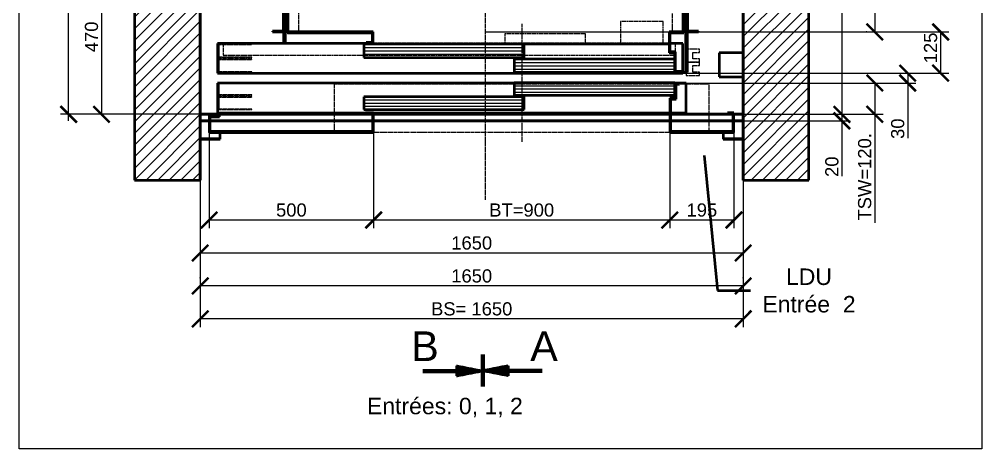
# Model space of a CAD drawing. Header units: millimetres. Extents: x -113 to 75846, y -14769 to 18394.
# Drawn here: x 41246 to 44171, y -100 to 1203 of the extents above; entities that cross this region are included whole.
import ezdxf

# ---------------------------------------------------------------- set-up
doc = ezdxf.new("R2010")
doc.units = ezdxf.units.MM
doc.linetypes.add('AM_ISO02W050', pattern=[7.5, 6, -1.5])
doc.linetypes.add('AM_ISO08W050', pattern=[18, 12, -1.5, 3, -1.5])
for name, color, linetype, lineweight in [('AM_0', 7, 'Continuous', 50), ('AM_5', 3, 'Continuous', 25), ('AM_6', 2, 'Continuous', 35), ('LDCar-AM_0', 7, 'Continuous', 50), ('LDCar-AM_3', 6, 'AM_ISO02W050', 25), ('LDCar-AM_6', 2, 'Continuous', 35), ('LDCar-AM_7', 4, 'AM_ISO08W050', 25), ('LDCar-AM_8', 1, 'Continuous', 25), ('LDCarFrame-AM_0', 7, 'Continuous', 50), ('LDCarFrame-AM_3', 6, 'AM_ISO02W050', 25), ('LDCarFrame-AM_6', 2, 'Continuous', 35), ('LDShaft-AM_0', 7, 'Continuous', 50), ('LDShaft-AM_5', 3, 'Continuous', 25), ('LDShaft-AM_6', 2, 'Continuous', 35), ('LDShaft-AM_7', 4, 'AM_ISO08W050', 25), ('LDShaft-AM_8', 1, 'Continuous', 25)]:
    doc.layers.add(name, color=color, linetype=linetype, lineweight=lineweight)
doc.layers.add('AM_VIEWS', color=1, linetype='Continuous', lineweight=25, plot=False)
doc.styles.add('LD', font='ARIALUNI.TTF')
doc.styles.get("Standard").update_dxf_attribs({"font": 'ARIALUNI.TTF'})
doc.dimstyles.new('LIFT', dxfattribs={"dimtxt": 2.5, "dimasz": 2.5, "dimexe": 1.25, "dimexo": 0, "dimgap": 0.5, "dimtad": 1, "dimdec": 0, "dimzin": 1, "dimdsep": 46, "dimtxsty": 'LD', "dimblk": 'ARCHTICK', "dimcen": 0, "dimdle": 1, "dimclrd": 3, "dimclre": 3, "dimclrt": 4, "dimadec": 0, "dimazin": 0, "dimtp": 0.1, "dimtm": 0.1, "dimtfac": 0.71, "dimtdec": 0, "dimtix": 1, "dimtmove": 0, "dimatfit": 3, "dimfxl": 1, "dimtolj": 1, "dimarcsym": 0})

# ---------------------------------------------------------------- blocks, each defined once
blk = doc.blocks.new('LD_20150423135319_0000006F')
at = {"layer": 'LDShaft-AM_8'}
for p, q in [((-200, 1815.3), (-15.3, 2000)), ((-200, 1850.6), (-50.6, 2000)), ((-200, 1886), (-86, 2000)), ((-200, 1921.3), (-121.3, 2000)), ((-200, 1956.7), (-156.7, 2000)), ((-200, 1992), (-192, 2000)), ((1650, 1826.8), (1823.2, 2000)), ((1650, 1862.1), (1787.9, 2000)), ((1650, 1897.5), (1752.5, 2000)), ((1650, 1932.8), (1717.2, 2000)), ((1650, 1968.2), (1681.8, 2000)), ((1650, 1791.4), (1850, 1991.4)), ((-200, 1779.9), (0, 1979.9)), ((-200, 1744.5), (0, 1944.5)), ((1650, 1756.1), (1850, 1956.1)), ((-200, 1709.2), (0, 1909.2)), ((1650, 1720.7), (1850, 1920.7)), ((-200, 1673.8), (0, 1873.8)), ((1650, 1685.4), (1850, 1885.4)), ((1650, 1650), (1850, 1850)), ((1650, 1650), (1850, 1850)), ((-200, 1638.5), (0, 1838.5)), ((1650, 1614.6), (1850, 1814.6)), ((-200, 1603.1), (0, 1803.1)), ((-200, 1567.8), (0, 1767.8)), ((1650, 1579.3), (1850, 1779.3)), ((-200, 1532.4), (0, 1732.4)), ((1650, 1543.9), (1850, 1743.9)), ((-200, 1497.1), (0, 1697.1)), ((1650, 1508.6), (1850, 1708.6)), ((1650, 1473.2), (1850, 1673.2)), ((-200, 1461.7), (0, 1661.7)), ((-200, 1426.3), (0, 1626.3)), ((1650, 1437.9), (1850, 1637.9)), ((-200, 1391), (0, 1591)), ((1650, 1402.5), (1850, 1602.5)), ((-200, 1355.6), (0, 1555.6)), ((1650, 1367.2), (1850, 1567.2)), ((1650, 1331.8), (1850, 1531.8)), ((-200, 1320.3), (0, 1520.3)), ((1650, 1296.4), (1850, 1496.4)), ((-200, 1284.9), (0, 1484.9)), ((-200, 1249.6), (0, 1449.6)), ((1650, 1261.1), (1850, 1461.1)), ((-200, 1214.2), (0, 1414.2)), ((1650, 1225.7), (1850, 1425.7)), ((-200, 1178.9), (0, 1378.9)), ((1650, 1190.4), (1850, 1390.4)), ((1650, 1155), (1850, 1355)), ((-200, 1143.5), (0, 1343.5)), ((1650, 1119.7), (1850, 1319.7)), ((-200, 1108.1), (0, 1308.1)), ((-200, 1072.8), (0, 1272.8)), ((1650, 1084.3), (1850, 1284.3)), ((-200, 1037.4), (0, 1237.4)), ((1650, 1049), (1850, 1249)), ((-200, 1002.1), (0, 1202.1)), ((1650, 1013.6), (1850, 1213.6)), ((1650, 978.2), (1850, 1178.2)), ((-200, 966.7), (0, 1166.7)), ((1650, 942.9), (1850, 1142.9)), ((-200, 931.4), (0, 1131.4)), ((-200, 896), (0, 1096)), ((1650, 907.5), (1850, 1107.5)), ((-200, 860.7), (0, 1060.7)), ((1650, 872.2), (1850, 1072.2)), ((-200, 825.3), (0, 1025.3)), ((1650, 836.8), (1850, 1036.8)), ((1650, 801.5), (1850, 1001.5)), ((-200, 789.9), (0, 989.9)), ((1650, 766.1), (1850, 966.1)), ((-200, 754.6), (0, 954.6)), ((-200, 719.2), (0, 919.2)), ((1650, 730.8), (1850, 930.8)), ((-200, 683.9), (0, 883.9)), ((1650, 695.4), (1850, 895.4)), ((-200, 648.5), (0, 848.5)), ((1650, 660.1), (1850, 860.1)), ((1650, 624.7), (1850, 824.7)), ((-200, 613.2), (0, 813.2)), ((-200, 577.8), (0, 777.8)), ((1650, 589.3), (1850, 789.3)), ((-200, 542.5), (0, 742.5)), ((1650, 554), (1850, 754)), ((-200, 507.1), (0, 707.1)), ((1650, 518.6), (1850, 718.6)), ((1650, 483.3), (1850, 683.3)), ((-200, 471.8), (0, 671.8)), ((1650, 447.9), (1850, 647.9)), ((-200, 436.4), (0, 636.4)), ((-200, 401), (0, 601)), ((1650, 412.6), (1850, 612.6)), ((-200, 365.7), (0, 565.7)), ((1650, 377.2), (1850, 577.2)), ((-200, 330.3), (0, 530.3)), ((1650, 341.9), (1850, 541.9)), ((1650, 306.5), (1850, 506.5)), ((-200, 295), (0, 495)), ((1650, 271.1), (1850, 471.1)), ((-200, 259.6), (0, 459.6)), ((-200, 224.3), (0, 424.3)), ((1650, 235.8), (1850, 435.8)), ((-200, 188.9), (0, 388.9)), ((1650, 200.4), (1850, 400.4)), ((-200, 153.6), (0, 353.6)), ((1650, 165.1), (1850, 365.1)), ((1650, 129.7), (1850, 329.7)), ((-200, 118.2), (0, 318.2)), ((1650, 94.4), (1850, 294.4)), ((-200, 82.8), (0, 282.8)), ((-200, 47.5), (0, 247.5)), ((1650, 59), (1850, 259)), ((-200, 12.1), (0, 212.1)), ((1650, 23.7), (1850, 223.7)), ((-200, -23.2), (0, 176.8)), ((1650, -11.7), (1850, 188.3)), ((1650, -47.1), (1850, 152.9)), ((-200, -58.6), (0, 141.4)), ((1650, -82.4), (1850, 117.6)), ((-200, -93.9), (0, 106.1)), ((-200, -129.3), (0, 70.7)), ((1650, -117.8), (1850, 82.2)), ((-200, -164.6), (0, 35.4)), ((1650, -153.1), (1850, 46.9)), ((1650, -188.5), (1850, 11.5)), ((-200, -200), (0, 0)), ((-200, -200), (0, 0)), ((1673.8, -200), (1850, -23.8)), ((-164.6, -200), (0, -35.4)), ((-129.3, -200), (0, -70.7)), ((1709.2, -200), (1850, -59.2)), ((-93.9, -200), (0, -106.1)), ((1744.5, -200), (1850, -94.5)), ((-58.6, -200), (0, -141.4)), ((1779.9, -200), (1850, -129.9)), ((1815.3, -200), (1850, -165.3)), ((-23.2, -200), (0, -176.8))]:
    blk.add_line(p, q, dxfattribs=at)
blk = doc.blocks.new('DWGSECTION_AABB')
for p, q in [((-0.07, -2.65), (-0.07, 2.74)), ((-0.02, -2.65), (-0.02, 2.74)), ((0.03, -2.65), (0.03, 2.74)), ((0.07, -2.65), (0.07, 2.74)), ((0.12, -2.65), (0.12, 2.74)), ((0.16, -2.65), (0.16, 2.74)), ((0.21, -2.65), (0.21, 2.74)), ((-10.08, 0.14), (-0.7, 0.14)), ((-10.08, 0.09), (-0.47, 0.09)), ((-10.08, 0.05), (-0.23, 0.05)), ((-10.08, 0), (0, 0)), ((-4.36, 0.87), (0, 0)), ((-4.36, 0.87), (-4.36, 0)), ((-4.36, 0.84), (-4.21, 0.84)), ((-4.36, 0.79), (-3.98, 0.79)), ((-4.36, 0.74), (-3.74, 0.74)), ((-4.36, 0.7), (-3.51, 0.7)), ((-4.36, 0.65), (-3.27, 0.65)), ((-4.36, 0.6), (-3.04, 0.6)), ((-4.36, 0.56), (-2.81, 0.56)), ((-4.36, 0.51), (-2.57, 0.51)), ((-4.36, 0.46), (-2.34, 0.46)), ((-4.36, 0.42), (-2.1, 0.42)), ((-4.36, 0.37), (-1.87, 0.37)), ((-4.36, 0.33), (-1.64, 0.33)), ((-4.36, 0.28), (-1.4, 0.28)), ((-4.36, 0.23), (-1.17, 0.23)), ((-4.36, 0.19), (-0.94, 0.19)), ((-4.36, 0), (-4.36, -0.87)), ((-4.36, -0.87), (0, 0)), ((4.36, 0.87), (0, 0)), ((4.36, -0.87), (0, 0)), ((10.08, 0), (0, 0)), ((10.08, 0.05), (0.23, 0.05)), ((10.08, 0.09), (0.47, 0.09)), ((10.08, 0.14), (0.7, 0.14)), ((4.36, 0.19), (0.94, 0.19)), ((4.36, 0.23), (1.17, 0.23)), ((4.36, 0.28), (1.4, 0.28)), ((4.36, 0.33), (1.64, 0.33)), ((4.36, 0.37), (1.87, 0.37)), ((4.36, 0.42), (2.1, 0.42)), ((4.36, 0.46), (2.34, 0.46)), ((4.36, 0.51), (2.57, 0.51)), ((4.36, 0.56), (2.81, 0.56)), ((4.36, 0.6), (3.04, 0.6)), ((4.36, 0.65), (3.27, 0.65)), ((4.36, 0.7), (3.51, 0.7)), ((4.36, 0.74), (3.74, 0.74)), ((4.36, 0.87), (4.36, 0)), ((4.36, 0), (4.36, -0.87)), ((-10.08, -0.05), (-0.23, -0.05)), ((-10.08, -0.09), (-0.47, -0.09)), ((-10.08, -0.14), (-0.7, -0.14)), ((-4.36, -0.19), (-0.94, -0.19)), ((-4.36, -0.23), (-1.17, -0.23)), ((-4.36, -0.28), (-1.4, -0.28)), ((-4.36, -0.33), (-1.64, -0.33)), ((-4.36, -0.37), (-1.87, -0.37)), ((-4.36, -0.42), (-2.1, -0.42)), ((-4.36, -0.46), (-2.34, -0.46)), ((-4.36, -0.51), (-2.57, -0.51)), ((-4.36, -0.56), (-2.81, -0.56)), ((-4.36, -0.6), (-3.04, -0.6)), ((-4.36, -0.65), (-3.27, -0.65)), ((-4.36, -0.7), (-3.51, -0.7)), ((-4.36, -0.74), (-3.74, -0.74)), ((-4.36, -0.79), (-3.98, -0.79)), ((-4.36, -0.84), (-4.21, -0.84)), ((10.08, -0.05), (0.23, -0.05)), ((10.08, -0.09), (0.47, -0.09)), ((10.08, -0.14), (0.7, -0.14)), ((4.36, -0.19), (0.94, -0.19)), ((4.36, -0.23), (1.17, -0.23)), ((4.36, -0.28), (1.4, -0.28)), ((4.36, -0.33), (1.64, -0.33)), ((4.36, -0.37), (1.87, -0.37)), ((4.36, -0.42), (2.1, -0.42)), ((4.36, -0.46), (2.34, -0.46)), ((4.36, -0.51), (2.57, -0.51)), ((4.36, -0.56), (2.81, -0.56)), ((4.36, -0.6), (3.04, -0.6)), ((4.36, -0.65), (3.27, -0.65)), ((4.36, -0.7), (3.51, -0.7)), ((4.36, -0.74), (3.74, -0.74)), ((4.36, -0.79), (3.98, -0.79)), ((4.36, -0.84), (4.21, -0.84))]:
    blk.add_line(p, q)
for s, p in [('B', (-12.04, 1.65)), ('A', (8.06, 1.66))]:
    blk.add_text(s, height=5).set_placement(p)
blk = doc.blocks.new('LD_20150423135319_00000070')
at = {"layer": 'LDShaft-AM_0'}
for p, q in [((1531.4, -124.7), (1572.3, -535)), ((1572.3, -535), (1672.3, -535))]:
    blk.add_line(p, q, dxfattribs=at)
blk.add_solid([(1524.5, -55), (1543, -123.5), (1519.8, -125.8), (1524.5, -55)], dxfattribs=at)
at = {"layer": 'LDShaft-AM_0', "insert": (1850, -535), "char_height": 50, "attachment_point": 5, "style": 'LD'}
blk.add_mtext('\\fArial Unicode MS|b0|i0|u0;\\C256;LDU\\PEntrée  2', dxfattribs=at)
blk = doc.blocks.new('LD_20150423135319_00000072')
at = {"layer": 'LDShaft-AM_0'}
for p, q in [((0, 2000), (-200, 2000)), ((-200, 2000), (-200, -200)), ((0, 2000), (0, 1875.5)), ((0, -200), (0, 2000)), ((1650, 1875.5), (1650, 2000)), ((1757.5, 2000), (1650, 2000)), ((1650, 2000), (1650, -20)), ((1782.5, 2000), (1757.5, 2000)), ((1850, 2000), (1782.5, 2000)), ((1850, -200), (1850, 2000)), ((1, 1820), (27, 1820)), ((30, 1820), (524, 1820)), ((527, 1820), (1427, 1820)), ((1430, 1820), (1619, 1820)), ((1622, 1820), (1649, 1820)), ((0, 1805), (0, 1800)), ((0, 1800), (0, 1490)), ((0, 1800), (524, 1800)), ((527, 1800), (1427, 1800)), ((1430, 1800), (1619, 1800)), ((1622, 1800), (1650, 1800)), ((1650, 1800), (1650, 1805)), ((1650, 1022.5), (1650, 1800)), ((0, 1340), (0, 460)), ((1650, 531), (1650, 777.5)), ((1650, 186.5), (1650, 509)), ((0, 310), (0, 0)), ((1650, 0), (1650, 113.5)), ((0, 0), (524, 0)), ((524, 0), (0, 0)), ((0, 0), (0, -5)), ((527, 0), (1427, 0)), ((1427, 0), (527, 0)), ((1430, 0), (1619, 0)), ((1619, 0), (1430, 0)), ((1622, 0), (1650, 0)), ((1650, 0), (1622, 0)), ((1650, -5), (1650, 0)), ((1, -20), (27, -20)), ((27, -20), (1, -20)), ((30, -20), (524, -20)), ((524, -20), (30, -20)), ((527, -20), (1427, -20)), ((1427, -20), (527, -20)), ((1430, -20), (1619, -20)), ((1619, -20), (1430, -20)), ((1622, -20), (1649, -20)), ((1649, -20), (1622, -20)), ((1650, -20), (1650, -200)), ((0, -75.5), (0, -200)), ((1650, -200), (1650, -75.5)), ((-200, -200), (0, -200)), ((1650, -200), (1757.5, -200)), ((1757.5, -200), (1782.5, -200)), ((1782.5, -200), (1850, -200))]:
    blk.add_line(p, q, dxfattribs=at)
blk = doc.blocks.new('LD_20150423135319_00000076')
at = {"layer": 'LDShaft-AM_7'}
for p, q in [((0, -1160), (0, 1160)), ((-1127, 0), (1043, 0))]:
    blk.add_line(p, q, dxfattribs=at)
blk = doc.blocks.new('_ArchTick')
at = {"color": 0, "linetype": 'ByBlock', "const_width": 0.15}
blk.add_lwpolyline([(-0.5, -0.5), (0.5, 0.5)], dxfattribs=at)
blk = doc.blocks.new('*D322')
at = {"layer": 'LDShaft-AM_5', "color": 3, "transparency": 16777216}
for p, q in [((42662.9, 1815), (43770.9, 1815)), ((43745.9, 1815), (43745.9, 915)), ((42662.9, 915), (43770.9, 915))]:
    blk.add_line(p, q, dxfattribs=at)
for p in [(42663.1, 1815), (42663.1, 915)]:
    blk.add_point(p, dxfattribs=at)
at = {"layer": 'LDShaft-AM_5', "color": 3, "transparency": 16777216, "xscale": 50, "yscale": 50, "zscale": 50}
for p, rotation in [((43745.9, 1815), 90), ((43745.9, 915), 270)]:
    blk.add_blockref('_ArchTick', p, dxfattribs=dict(at, rotation=rotation))
at = {"layer": 'LDShaft-AM_5', "color": 4, "transparency": 16777216, "insert": (43735.9, 1365), "char_height": 40, "attachment_point": 8, "rotation": 90, "style": 'LD'}
blk.add_mtext('900', dxfattribs=at)
blk = doc.blocks.new('LD_20150423135319_00000077')
at = {"layer": 'LDCar-AM_0'}
for p, q in [((597.5, 773), (576, 773)), ((576, 773), (576, 713)), ((579, 770), (597.5, 770)), ((579, 710), (579, 770)), ((597.5, 770), (597.5, 773)), ((576, 713), (560, 713)), ((560, 713), (560, 650)), ((563, 710), (579, 710)), ((563, 653), (563, 710)), ((-340, 685.5), (-361.5, 685.5)), ((-361.5, 685.5), (-361.5, 682.5)), ((-361.5, 682.5), (-343, 682.5)), ((-343, 682.5), (-343, 653)), ((560, 686.5), (-341.5, 686.5)), ((-341.5, 686.5), (-341.5, 685.5)), ((-340, 650), (-340, 685.5)), ((-603, 653), (-603, 70)), ((-343, 653), (-603, 653)), ((-600, 70), (-600, 650)), ((-600, 650), (-340, 650)), ((560, 650), (600, 650)), ((603, 653), (563, 653)), ((600, 650), (600, 70)), ((603, 70), (603, 653)), ((-603, -70), (-603, -651.5)), ((-600, -651.5), (-600, -70)), ((600, -70), (600, -650)), ((603, -653), (603, -70)), ((-603, -651.5), (-600, -651.5)), ((-341.5, -650), (-601.5, -650)), ((-601.5, -650), (-601.5, -653)), ((-601.5, -653), (-344.5, -653)), ((-344.5, -653), (-344.5, -682.5)), ((-341.5, -685.5), (-341.5, -650)), ((558.5, -650), (558.5, -713)), ((600, -650), (558.5, -650)), ((561.5, -710), (561.5, -653)), ((561.5, -653), (603, -653)), ((-344.5, -682.5), (-363, -682.5)), ((-363, -682.5), (-363, -685.5)), ((-363, -685.5), (-341.5, -685.5)), ((-343, -685.5), (-343, -686.5)), ((-343, -686.5), (558.5, -686.5)), ((558.5, -713), (574.5, -713)), ((577.5, -710), (561.5, -710)), ((574.5, -713), (574.5, -773)), ((577.5, -770), (577.5, -710)), ((574.5, -773), (596, -773)), ((596, -770), (577.5, -770)), ((596, -773), (596, -770))]:
    blk.add_line(p, q, dxfattribs=at)
blk = doc.blocks.new('LD_20150423135319_00000078')
at = {"layer": 'LDCarFrame-AM_0'}
for p, q in [((-647.5, 650), (-647.5, 648)), ((-612.5, 650), (-647.5, 650)), ((-647.5, 648), (-614.5, 648)), ((-614.5, 648), (-614.5, 532)), ((-612.5, 530), (-612.5, 650)), ((-606, 650), (-609, 650)), ((-609, 650), (-609, 284)), ((-606, 284), (-606, 650)), ((609, 650), (606, 650)), ((606, 650), (606, 284)), ((609, 284), (609, 650)), ((647.5, 650), (612.5, 650)), ((612.5, 650), (612.5, 530)), ((614.5, 648), (647.5, 648)), ((614.5, 532), (614.5, 648)), ((647.5, 648), (647.5, 650)), ((-647.5, 532), (-647.5, 530)), ((-614.5, 532), (-647.5, 532)), ((-647.5, 530), (-612.5, 530)), ((612.5, 530), (647.5, 530)), ((647.5, 532), (614.5, 532)), ((647.5, 530), (647.5, 532)), ((-603, 289), (-609, 289)), ((-609, 289), (-609, 131)), ((-609, 284), (-606, 284)), ((609, 289), (603, 289)), ((606, 284), (609, 284)), ((609, 131), (609, 289)), ((-609, 125), (-614, 125)), ((-614, 125), (-614, 118)), ((-603, 131), (-609, 131)), ((-609, 131), (-609, 70)), ((-609, 131), (-603, 131)), ((609, 131), (603, 131)), ((603, 131), (609, 131)), ((609, 70), (609, 131)), ((614, 125), (609, 125)), ((614, 118), (614, 125)), ((619, 100), (615, 100)), ((619, 52), (619, 100)), ((-530.5, 70), (-613.5, 70)), ((-613.5, 70), (-613.5, -70)), ((-503.5, 70), (-530.5, 70)), ((-530.5, 70), (-530.5, -70)), ((-530.5, -70), (-530.5, 70)), ((-503.5, -70), (-503.5, 70)), ((530.5, 70), (503.5, 70)), ((503.5, 70), (503.5, -70)), ((530.5, -70), (530.5, 70)), ((613.5, 70), (530.5, 70)), ((530.5, 70), (530.5, -70)), ((613.5, -70), (613.5, 70)), ((619, -100), (619, -52)), ((-613.5, -70), (-530.5, -70)), ((-609, -70), (-609, -131)), ((-530.5, -70), (-503.5, -70)), ((503.5, -70), (530.5, -70)), ((530.5, -70), (613.5, -70)), ((609, -131), (609, -70)), ((615, -100), (619, -100)), ((-614, -118), (-614, -125)), ((-614, -125), (-609, -125)), ((-609, -131), (-603, -131)), ((-609, -131), (-609, -289)), ((-603, -131), (-609, -131)), ((603, -131), (609, -131)), ((609, -131), (603, -131)), ((609, -125), (614, -125)), ((609, -289), (609, -131)), ((614, -125), (614, -118)), ((-606, -284), (-609, -284)), ((-609, -284), (-609, -650)), ((-609, -289), (-603, -289)), ((-606, -650), (-606, -284)), ((603, -289), (609, -289)), ((609, -284), (606, -284)), ((606, -284), (606, -650)), ((609, -650), (609, -284)), ((-647.5, -530), (-647.5, -532)), ((-612.5, -530), (-647.5, -530)), ((-647.5, -532), (-614.5, -532)), ((-614.5, -532), (-614.5, -648)), ((-612.5, -650), (-612.5, -530)), ((647.5, -530), (612.5, -530)), ((612.5, -530), (612.5, -650)), ((614.5, -532), (647.5, -532)), ((614.5, -648), (614.5, -532)), ((647.5, -532), (647.5, -530)), ((-647.5, -648), (-647.5, -650)), ((-614.5, -648), (-647.5, -648)), ((-647.5, -650), (-612.5, -650)), ((-609, -650), (-606, -650)), ((606, -650), (609, -650)), ((612.5, -650), (647.5, -650)), ((647.5, -648), (614.5, -648)), ((647.5, -650), (647.5, -648))]:
    blk.add_line(p, q, dxfattribs=at)
at = {"layer": 'LDCarFrame-AM_3'}
for p, q in [((-607, 648), (-610, 648)), ((-610, 648), (-610, -648)), ((-607, -648), (-607, 648)), ((-567, 648), (-607, 648)), ((-607, 648), (-607, -648)), ((-567, -648), (-567, 648)), ((607, 648), (567, 648)), ((567, 648), (567, 45)), ((610, 648), (607, 648)), ((607, 648), (607, 45)), ((607, 45), (607, 648)), ((610, 45), (610, 648)), ((480, 45), (460, 45)), ((460, 45), (460, -45)), ((480, 45), (480, 44.6)), ((678, 45), (480, 45)), ((480, -45), (480, 45)), ((480, 44.6), (480, 43.5)), ((480, 43.5), (480, 41.9)), ((480, 41.9), (480, 40)), ((480, 40), (480, 38.1)), ((480, 38.1), (480, 36.5)), ((480, 36.5), (480, 35.4)), ((480, 35.4), (480, 35)), ((480, 35), (678, 35)), ((567, 35), (567, -648)), ((607, 35), (607, -648)), ((607, -648), (607, 35)), ((610, -648), (610, 35)), ((678, 44.6), (678, 45)), ((678, 43.5), (678, 44.6)), ((678, 41.9), (678, 43.5)), ((678, 40), (678, 41.9)), ((678, 38.1), (678, 40)), ((678, 36.5), (678, 38.1)), ((678, 35.4), (678, 36.5)), ((678, 35), (678, 35.4)), ((460, -45), (480, -45)), ((-610, -648), (-607, -648)), ((-607, -648), (-567, -648)), ((567, -648), (607, -648)), ((607, -648), (610, -648))]:
    blk.add_line(p, q, dxfattribs=at)
blk = doc.blocks.new('LD_20150423135319_00000085')
at = {"layer": 'LDCar-AM_0'}
for p, q in [((-719, 125), (-724, 125)), ((-724, 125), (-724, 90)), ((-719, 125), (-719, 90)), ((-713, 125), (-719, 125)), ((-719, 90), (-719, 125)), ((499, 125), (493, 125)), ((499, 3), (499, 125)), ((504, 125), (499, 125)), ((499, 125), (499, 3)), ((504, 3), (504, 125)), ((-473, 90), (-925, 90)), ((-925, 90), (-925, 0)), ((490, 90), (451.5, 90)), ((490, 0), (490, 90)), ((7.45, 87.5), (-479.95, 87.5)), ((-479.95, 87.5), (-479.95, 47.5)), ((7.45, 47.5), (7.45, 87.5)), ((-479.95, 47.5), (7.45, 47.5)), ((464.5, 42.5), (-22.45, 42.5)), ((-22.45, 42.5), (-22.45, 2.5)), ((-925, 0), (490, 0)), ((-22.45, 2.5), (464.5, 2.5)), ((490, 3), (499, 3)), ((499, 3), (504, 3))]:
    blk.add_line(p, q, dxfattribs=at)
at = {"layer": 'LDCar-AM_3'}
for p, q in [((-820, 87.5), (-920, 87.5)), ((-920, 87.5), (-920, 47.5)), ((-919, 86.5), (-820, 86.5)), ((-919, 48.5), (-919, 86.5)), ((-820, 86.5), (-820, 87.5)), ((-920, 47.5), (-820, 47.5)), ((-820, 42.5), (-920, 42.5)), ((-920, 42.5), (-920, 2.5)), ((-820, 48.5), (-919, 48.5)), ((-919, 41.5), (-820, 41.5)), ((-919, 3.5), (-919, 41.5)), ((-820, 47.5), (-820, 48.5)), ((-820, 41.5), (-820, 42.5)), ((-920, 2.5), (-820, 2.5)), ((-820, 3.5), (-919, 3.5)), ((-820, 2.5), (-820, 3.5))]:
    blk.add_line(p, q, dxfattribs=at)
at = {"layer": 'LDCar-AM_7'}
blk.add_line((0, 150), (0, -210), dxfattribs=at)
at = {"layer": 'LDCar-AM_8'}
for p, q in [((-480, 77.5), (7.5, 77.5)), ((-480, 67.5), (7.5, 67.5)), ((-480, 57.5), (7.5, 57.5)), ((-22.5, 32.5), (465, 32.5)), ((-22.5, 22.5), (465, 22.5)), ((-22.5, 12.5), (465, 12.5))]:
    blk.add_line(p, q, dxfattribs=at)
blk = doc.blocks.new('LD_20150423135319_00000086')
at = {"layer": 'LDCar-AM_3'}
for p, q in [((430, 67), (300, 67)), ((300, 67), (300, 1)), ((430, 1), (430, 67)), ((-907.5, 1), (-907.5, -35)), ((467.5, 1), (-907.5, 1)), ((-51, 29), (-51, 1)), ((194, 29), (-51, 29)), ((194, 1), (194, 29)), ((467.5, -35), (467.5, 1)), ((500, -17), (500, -57)), ((540, -17), (500, -17)), ((520, -47), (520, -27)), ((520, -27), (540, -27)), ((540, -27), (540, -17)), ((-907.5, -35), (467.5, -35)), ((500, -57), (500, -97)), ((540, -57), (500, -57)), ((500, -57), (540, -57)), ((540, -47), (520, -47)), ((540, -57), (540, -47)), ((540, -67), (540, -57)), ((520, -87), (520, -67)), ((520, -67), (540, -67)), ((540, -87), (520, -87)), ((540, -97), (540, -87)), ((500, -97), (540, -97))]:
    blk.add_line(p, q, dxfattribs=at)
blk = doc.blocks.new('*D349')
at = {"layer": 'LDShaft-AM_5', "color": 3, "transparency": 16777216}
for p, q in [((42662.9, 1165), (44070.9, 1165)), ((44045.9, 1165), (44045.9, 1040)), ((42662.9, 1040), (44070.9, 1040))]:
    blk.add_line(p, q, dxfattribs=at)
for p in [(42663.1, 1165), (42663.1, 1040)]:
    blk.add_point(p, dxfattribs=at)
at = {"layer": 'LDShaft-AM_5', "color": 3, "transparency": 16777216, "xscale": 50, "yscale": 50, "zscale": 50}
for p, rotation in [((44045.9, 1165), 270), ((44045.9, 1040), 90)]:
    blk.add_blockref('_ArchTick', p, dxfattribs=dict(at, rotation=rotation))
at = {"layer": 'LDShaft-AM_5', "color": 4, "transparency": 16777216, "insert": (44035.9, 1101), "char_height": 40, "attachment_point": 8, "rotation": 90, "style": 'LD'}
blk.add_mtext('  125', dxfattribs=at)
blk = doc.blocks.new('*D352')
at = {"layer": 'LDShaft-AM_5', "color": 3, "transparency": 16777216}
for p, q in [((43820.9, 2465), (43870.9, 2465)), ((43845.9, 2465), (43845.9, 1165)), ((43820.9, 1165), (43870.9, 1165))]:
    blk.add_line(p, q, dxfattribs=at)
for p in [(43821.1, 2465), (43821.1, 1165)]:
    blk.add_point(p, dxfattribs=at)
at = {"layer": 'LDShaft-AM_5', "color": 3, "transparency": 16777216, "xscale": 50, "yscale": 50, "zscale": 50}
for p, rotation in [((43845.9, 2465), 90), ((43845.9, 1165), 270)]:
    blk.add_blockref('_ArchTick', p, dxfattribs=dict(at, rotation=rotation))
at = {"layer": 'LDShaft-AM_5', "color": 4, "transparency": 16777216, "insert": (43835.9, 1815), "char_height": 40, "attachment_point": 8, "rotation": 90, "style": 'LD'}
blk.add_mtext('TK= 1300', dxfattribs=at)
blk = doc.blocks.new('*D367')
at = {"layer": 'LDShaft-AM_5', "color": 3, "transparency": 16777216}
for p, q in [((41520.9, 1385), (41470.9, 1385)), ((41495.9, 1385), (41495.9, 915)), ((41883.9, 915), (41470.9, 915))]:
    blk.add_line(p, q, dxfattribs=at)
for p in [(41520.7, 1385), (41883.7, 915)]:
    blk.add_point(p, dxfattribs=at)
at = {"layer": 'LDShaft-AM_5', "color": 3, "transparency": 16777216, "xscale": 50, "yscale": 50, "zscale": 50}
for p, rotation in [((41495.9, 1385), 90), ((41495.9, 915), 270)]:
    blk.add_blockref('_ArchTick', p, dxfattribs=dict(at, rotation=rotation))
at = {"layer": 'LDShaft-AM_5', "color": 4, "transparency": 16777216, "insert": (41485.9, 1150), "char_height": 40, "attachment_point": 8, "rotation": 90, "style": 'LD'}
blk.add_mtext('470', dxfattribs=at)
blk = doc.blocks.new('LD_20150423135319_00000098')
at = {"layer": 'AM_0'}
for p, q in [((0, 36.5), (-73, 36.5)), ((-73, 36.5), (-73, -36.5)), ((0, 36.5), (-73, 36.5)), ((-73, 36.5), (-73, -36.5)), ((0, -36.5), (0, 36.5)), ((0, -36.5), (0, 36.5)), ((-73, -36.5), (0, -36.5)), ((-73, -36.5), (0, -36.5))]:
    blk.add_line(p, q, dxfattribs=at)
blk = doc.blocks.new('*D380')
at = {"layer": 'LDShaft-AM_5', "color": 3, "transparency": 16777216}
for p, q in [((41795.9, 419), (41795.9, 369)), ((43445.9, 419), (43445.9, 369)), ((43445.9, 394), (41795.9, 394))]:
    blk.add_line(p, q, dxfattribs=at)
for p in [(41795.9, 418.8), (43445.9, 418.8)]:
    blk.add_point(p, dxfattribs=at)
at = {"layer": 'LDShaft-AM_5', "color": 3, "transparency": 16777216, "xscale": 50, "yscale": 50, "zscale": 50, "rotation": 180}
blk.add_blockref('_ArchTick', (41795.9, 394), dxfattribs=at)
at = {"layer": 'LDShaft-AM_5', "color": 3, "transparency": 16777216, "xscale": 50, "yscale": 50, "zscale": 50}
blk.add_blockref('_ArchTick', (43445.9, 394), dxfattribs=at)
at = {"layer": 'LDShaft-AM_5', "color": 4, "transparency": 16777216, "insert": (42620.9, 404), "char_height": 40, "attachment_point": 8, "style": 'LD'}
blk.add_mtext('1650', dxfattribs=at)
blk = doc.blocks.new('LD_20150423135319_0000009E')
at = {"layer": 'LDCar-AM_0'}
for p, q in [((-22.45, 150), (-925, 150)), ((-925, 150), (-925, 60)), ((464.95, 151), (-22.45, 151)), ((-22.45, 151), (-22.45, 113)), ((464.95, 113), (464.95, 151)), ((466, 150), (464.95, 150)), ((480, 150), (466, 150)), ((466, 150), (466, 104)), ((469, 147), (480, 147)), ((469, 101), (469, 147)), ((500, 150), (480, 150)), ((480, 147), (480, 150)), ((500, 60), (500, 150)), ((7.45, 108), (-479.95, 108)), ((-479.95, 108), (-479.95, 70)), ((-22.45, 113), (464.95, 113)), ((7.45, 70), (7.45, 108)), ((450, 104), (450, 0)), ((466, 104), (450, 104)), ((453, 3), (453, 101)), ((453, 101), (469, 101)), ((-925, 60), (450, 60)), ((-479.95, 70), (7.45, 70)), ((-450, 60), (-475, 60)), ((-475, 60), (-475, 57)), ((-450, 0), (-450, 60)), ((453, 60), (500, 60)), ((645, 60), (625, 60)), ((625, 60), (625, 57)), ((645, 0), (645, 60)), ((-950, 50), (-950, 0)), ((-918, 50), (-950, 50)), ((-947, 3), (-947, 47)), ((-947, 47), (-918, 47)), ((-918, 47), (-918, 50)), ((-475, 57), (-453, 57)), ((-453, 57), (-453, 3)), ((625, 57), (642, 57)), ((642, 57), (642, 3)), ((-950, 0), (-450, 0)), ((-453, 3), (-947, 3)), ((450, 0), (645, 0)), ((642, 3), (453, 3))]:
    blk.add_line(p, q, dxfattribs=at)
at = {"layer": 'LDCar-AM_3'}
for p, q in [((-820, 151), (-920, 151)), ((-920, 151), (-920, 113)), ((-919, 150), (-820, 150)), ((-919, 114), (-919, 150)), ((-820, 150), (-820, 151)), ((-920, 113), (-820, 113)), ((-820, 108), (-920, 108)), ((-920, 108), (-920, 70)), ((-820, 114), (-919, 114)), ((-919, 107), (-820, 107)), ((-919, 71), (-919, 107)), ((-820, 113), (-820, 114)), ((-820, 107), (-820, 108)), ((-920, 70), (-820, 70)), ((-820, 71), (-919, 71)), ((-820, 70), (-820, 71))]:
    blk.add_line(p, q, dxfattribs=at)
at = {"layer": 'LDCar-AM_7'}
for p, q in [((-570, 147), (-570, 1)), ((570, 147), (-570, 147)), ((570, 1), (570, 147)), ((-570, 1), (570, 1))]:
    blk.add_line(p, q, dxfattribs=at)
at = {"layer": 'LDCar-AM_8'}
for p, q in [((-22.5, 141.5), (465, 141.5)), ((-22.5, 132), (465, 132)), ((-22.5, 122.5), (465, 122.5)), ((-480, 98.5), (7.5, 98.5)), ((-480, 89), (7.5, 89)), ((-480, 79.5), (7.5, 79.5))]:
    blk.add_line(p, q, dxfattribs=at)
blk = doc.blocks.new('*D390')
at = {"layer": 'Defpoints', "color": 0, "transparency": 16777216}
for p in [(42772.9, 1010), (43845.9, 1010), (42772.9, 915)]:
    blk.add_point(p, dxfattribs=at)
at = {"layer": 'LDShaft-AM_5', "color": 3, "lineweight": -2, "transparency": 16777216}
for p, q in [((42772.9, 1010), (43870.9, 1010)), ((43845.9, 1010), (43845.9, 895)), ((42772.9, 915), (43870.9, 915)), ((43845.9, 915), (43845.9, 585.6))]:
    blk.add_line(p, q, dxfattribs=at)
at = {"layer": 'LDShaft-AM_5', "color": 3, "lineweight": -2, "transparency": 16777216, "xscale": 50, "yscale": 50, "zscale": 50}
for p, rotation in [((43845.9, 1010), 90), ((43845.9, 915), 270)]:
    blk.add_blockref('_ArchTick', p, dxfattribs=dict(at, rotation=rotation))
at = {"layer": 'LDShaft-AM_5', "color": 4, "transparency": 16777216, "insert": (43815.2, 725.3), "char_height": 40, "attachment_point": 5, "rotation": 90, "style": 'LD'}
blk.add_mtext('\\A1;TSW=120.', dxfattribs=at)
blk = doc.blocks.new('*D391')
at = {"layer": 'LDShaft-AM_5', "color": 3, "transparency": 16777216}
for p, q in [((42772.9, 1040), (43970.9, 1040)), ((43945.9, 1040), (43945.9, 1010)), ((42772.9, 1010), (43970.9, 1010)), ((43945.9, 1010), (43945.9, 842.7))]:
    blk.add_line(p, q, dxfattribs=at)
for p in [(42773.1, 1040), (42773.1, 1010)]:
    blk.add_point(p, dxfattribs=at)
at = {"layer": 'LDShaft-AM_5', "color": 3, "transparency": 16777216, "xscale": 50, "yscale": 50, "zscale": 50}
for p, rotation in [((43945.9, 1040), 270), ((43945.9, 1010), 90)]:
    blk.add_blockref('_ArchTick', p, dxfattribs=dict(at, rotation=rotation))
at = {"layer": 'LDShaft-AM_5', "color": 4, "transparency": 16777216, "insert": (43935.9, 871.4), "char_height": 40, "attachment_point": 8, "rotation": 90, "style": 'LD'}
blk.add_mtext('30', dxfattribs=at)
blk = doc.blocks.new('*D392')
at = {"layer": 'LDShaft-AM_5', "color": 3, "transparency": 16777216}
for p, q in [((41822.9, 860), (41822.9, 569)), ((42322.9, 860), (42322.9, 569)), ((42322.9, 594), (41822.9, 594))]:
    blk.add_line(p, q, dxfattribs=at)
for p in [(41822.9, 859.8), (42322.9, 859.8)]:
    blk.add_point(p, dxfattribs=at)
at = {"layer": 'LDShaft-AM_5', "color": 3, "transparency": 16777216, "xscale": 50, "yscale": 50, "zscale": 50, "rotation": 180}
blk.add_blockref('_ArchTick', (41822.9, 594), dxfattribs=at)
at = {"layer": 'LDShaft-AM_5', "color": 3, "transparency": 16777216, "xscale": 50, "yscale": 50, "zscale": 50}
blk.add_blockref('_ArchTick', (42322.9, 594), dxfattribs=at)
at = {"layer": 'LDShaft-AM_5', "color": 4, "transparency": 16777216, "insert": (42072.9, 604), "char_height": 40, "attachment_point": 8, "style": 'LD'}
blk.add_mtext('500', dxfattribs=at)
blk = doc.blocks.new('*D393')
at = {"layer": 'LDShaft-AM_5', "color": 3, "transparency": 16777216}
for p, q in [((43222.9, 860), (43222.9, 569)), ((43417.9, 860), (43417.9, 569)), ((43417.9, 594), (43222.9, 594))]:
    blk.add_line(p, q, dxfattribs=at)
for p in [(43222.9, 859.8), (43417.9, 859.8)]:
    blk.add_point(p, dxfattribs=at)
at = {"layer": 'LDShaft-AM_5', "color": 3, "transparency": 16777216, "xscale": 50, "yscale": 50, "zscale": 50, "rotation": 180}
blk.add_blockref('_ArchTick', (43222.9, 594), dxfattribs=at)
at = {"layer": 'LDShaft-AM_5', "color": 3, "transparency": 16777216, "xscale": 50, "yscale": 50, "zscale": 50}
blk.add_blockref('_ArchTick', (43417.9, 594), dxfattribs=at)
at = {"layer": 'LDShaft-AM_5', "color": 4, "transparency": 16777216, "insert": (43320.4, 604), "char_height": 40, "attachment_point": 8, "style": 'LD'}
blk.add_mtext('195', dxfattribs=at)
blk = doc.blocks.new('*D394')
at = {"layer": 'LDShaft-AM_5', "color": 3, "transparency": 16777216}
for p, q in [((42322.9, 860), (42322.9, 569)), ((43222.9, 860), (43222.9, 569)), ((43222.9, 594), (42322.9, 594))]:
    blk.add_line(p, q, dxfattribs=at)
for p in [(42322.9, 859.8), (43222.9, 859.8)]:
    blk.add_point(p, dxfattribs=at)
at = {"layer": 'LDShaft-AM_5', "color": 3, "transparency": 16777216, "xscale": 50, "yscale": 50, "zscale": 50, "rotation": 180}
blk.add_blockref('_ArchTick', (42322.9, 594), dxfattribs=at)
at = {"layer": 'LDShaft-AM_5', "color": 3, "transparency": 16777216, "xscale": 50, "yscale": 50, "zscale": 50}
blk.add_blockref('_ArchTick', (43222.9, 594), dxfattribs=at)
at = {"layer": 'LDShaft-AM_5', "color": 4, "transparency": 16777216, "insert": (42772.9, 604), "char_height": 40, "attachment_point": 8, "style": 'LD'}
blk.add_mtext('BT=900', dxfattribs=at)
blk = doc.blocks.new('*D397')
at = {"layer": 'LDShaft-AM_5', "color": 3, "transparency": 16777216}
for p, q in [((41795.9, 715), (41795.9, 469)), ((43445.9, 715), (43445.9, 469)), ((43445.9, 494), (41795.9, 494))]:
    blk.add_line(p, q, dxfattribs=at)
for p in [(41795.9, 714.8), (43445.9, 714.8)]:
    blk.add_point(p, dxfattribs=at)
at = {"layer": 'LDShaft-AM_5', "color": 3, "transparency": 16777216, "xscale": 50, "yscale": 50, "zscale": 50, "rotation": 180}
blk.add_blockref('_ArchTick', (41795.9, 494), dxfattribs=at)
at = {"layer": 'LDShaft-AM_5', "color": 3, "transparency": 16777216, "xscale": 50, "yscale": 50, "zscale": 50}
blk.add_blockref('_ArchTick', (43445.9, 494), dxfattribs=at)
at = {"layer": 'LDShaft-AM_5', "color": 4, "transparency": 16777216, "insert": (42620.9, 504), "char_height": 40, "attachment_point": 8, "style": 'LD'}
blk.add_mtext('1650', dxfattribs=at)
blk = doc.blocks.new('*D398')
at = {"layer": 'LDShaft-AM_5', "color": 3, "transparency": 16777216}
for p, q in [((43720.9, 915), (43770.9, 915)), ((43745.9, 915), (43745.9, 895)), ((42620.9, 895), (43770.9, 895)), ((43745.9, 895), (43745.9, 727))]:
    blk.add_line(p, q, dxfattribs=at)
for p in [(43721.1, 915), (42621.1, 895)]:
    blk.add_point(p, dxfattribs=at)
at = {"layer": 'LDShaft-AM_5', "color": 3, "transparency": 16777216, "xscale": 50, "yscale": 50, "zscale": 50, "rotation": 90}
blk.add_blockref('_ArchTick', (43745.9, 895), dxfattribs=at)
at = {"layer": 'LDShaft-AM_5', "color": 4, "transparency": 16777216, "insert": (43735.9, 756), "char_height": 40, "attachment_point": 8, "rotation": 90, "style": 'LD'}
blk.add_mtext('20', dxfattribs=at)
blk = doc.blocks.new('_NONE')
blk = doc.blocks.new('LD_20150423135319_000000A2')
at = {"layer": 'LDShaft-AM_0'}
for p, q in [((-976, 50), (-977, 50)), ((-977, 50), (-977, -20.5)), ((-976, -19.5), (-976, 50)), ((673, 50), (672, 50)), ((672, 50), (672, -19.5)), ((673, -20.5), (673, 50)), ((-916, 0), (-917, 0)), ((-917, 0), (-917, -19.5)), ((-916, -20.5), (-916, 0)), ((613, 0), (612, 0)), ((612, 0), (612, -20.5)), ((613, -19.5), (613, 0)), ((-977, -20.5), (-916, -20.5)), ((-917, -19.5), (-976, -19.5)), ((612, -20.5), (673, -20.5)), ((672, -19.5), (613, -19.5))]:
    blk.add_line(p, q, dxfattribs=at)
blk = doc.blocks.new('*D401')
at = {"layer": 'LDShaft-AM_5', "color": 3, "transparency": 16777216}
for p, q in [((41795.9, 915), (41795.9, 269)), ((43445.9, 915), (43445.9, 269)), ((43445.9, 294), (41795.9, 294))]:
    blk.add_line(p, q, dxfattribs=at)
for p in [(41795.9, 914.8), (43445.9, 914.8)]:
    blk.add_point(p, dxfattribs=at)
at = {"layer": 'LDShaft-AM_5', "color": 3, "transparency": 16777216, "xscale": 50, "yscale": 50, "zscale": 50, "rotation": 180}
blk.add_blockref('_ArchTick', (41795.9, 294), dxfattribs=at)
at = {"layer": 'LDShaft-AM_5', "color": 3, "transparency": 16777216, "xscale": 50, "yscale": 50, "zscale": 50}
blk.add_blockref('_ArchTick', (43445.9, 294), dxfattribs=at)
at = {"layer": 'LDShaft-AM_5', "color": 4, "transparency": 16777216, "insert": (42620.9, 304), "char_height": 40, "attachment_point": 8, "style": 'LD'}
blk.add_mtext('BS= 1650', dxfattribs=at)
blk = doc.blocks.new('*D402')
at = {"layer": 'Defpoints', "color": 0, "transparency": 16777216}
for p in [(41395.9, 2715), (41795.9, 2715), (41795.9, 915)]:
    blk.add_point(p, dxfattribs=at)
at = {"layer": 'LDShaft-AM_5', "color": 3, "lineweight": -2, "transparency": 16777216}
for p, q in [((41395.9, 895), (41395.9, 2735)), ((41795.9, 2715), (41370.9, 2715)), ((41795.9, 915), (41370.9, 915))]:
    blk.add_line(p, q, dxfattribs=at)
at = {"layer": 'LDShaft-AM_5', "color": 3, "lineweight": -2, "transparency": 16777216, "xscale": 50, "yscale": 50, "zscale": 50}
for p, rotation in [((41395.9, 2715), 90), ((41395.9, 915), 270)]:
    blk.add_blockref('_ArchTick', p, dxfattribs=dict(at, rotation=rotation))
at = {"layer": 'LDShaft-AM_5', "color": 4, "transparency": 16777216, "insert": (41365.2, 1815), "char_height": 40, "attachment_point": 5, "rotation": 90, "style": 'LD'}
blk.add_mtext('\\A1;TS= 1850.', dxfattribs=at)
blk = doc.blocks.new('*D403')
at = {"layer": 'AM_5', "color": 3, "transparency": 16777216}
for p, q in [((42662.9, 3211), (42662.9, 3261)), ((43445.9, 915), (43445.9, 3261)), ((43445.9, 3236), (42662.9, 3236))]:
    blk.add_line(p, q, dxfattribs=at)
for p in [(42662.9, 3211.2), (43445.9, 915.2)]:
    blk.add_point(p, dxfattribs=at)
at = {"layer": 'AM_5', "color": 3, "transparency": 16777216, "xscale": 50, "yscale": 50, "zscale": 50, "rotation": 180}
blk.add_blockref('_ArchTick', (42662.9, 3236), dxfattribs=at)
at = {"layer": 'AM_5', "color": 3, "transparency": 16777216, "xscale": 50, "yscale": 50, "zscale": 50}
blk.add_blockref('_ArchTick', (43445.9, 3236), dxfattribs=at)
at = {"layer": 'AM_5', "color": 4, "transparency": 16777216, "insert": (43054.4, 3246), "char_height": 40, "attachment_point": 8, "style": 'LD'}
blk.add_mtext('783', dxfattribs=at)
blk = doc.blocks.new('*D404')
at = {"layer": 'AM_5', "color": 3, "transparency": 16777216}
for p, q in [((41795.9, 915), (41795.9, 3261)), ((42662.9, 3211), (42662.9, 3261)), ((42662.9, 3236), (41795.9, 3236))]:
    blk.add_line(p, q, dxfattribs=at)
for p in [(42662.9, 3211.2), (41795.9, 915.2)]:
    blk.add_point(p, dxfattribs=at)
at = {"layer": 'AM_5', "color": 3, "transparency": 16777216, "xscale": 50, "yscale": 50, "zscale": 50, "rotation": 180}
blk.add_blockref('_ArchTick', (41795.9, 3236), dxfattribs=at)
at = {"layer": 'AM_5', "color": 3, "transparency": 16777216, "xscale": 50, "yscale": 50, "zscale": 50}
blk.add_blockref('_ArchTick', (42662.9, 3236), dxfattribs=at)
at = {"layer": 'AM_5', "color": 4, "transparency": 16777216, "insert": (42229.4, 3246), "char_height": 40, "attachment_point": 8, "style": 'LD'}
blk.add_mtext('867', dxfattribs=at)

msp = doc.modelspace()

# ---------------------------------------------------------------- linework, layer by layer
at = {"layer": 'AM_VIEWS'}
msp.add_lwpolyline([(41245.9, 3754.8), (44170.9, 3754.8), (44170.9, -100), (41245.9, -100)], close=True, dxfattribs=at)

# ---------------------------------------------------------------- block references
at = {"layer": 'AM_6'}
msp.add_blockref('LD_20150423135319_00000098', (43445.9, 1065), dxfattribs=at)
at = {"layer": 'LDCar-AM_6'}
for name, p in [('LD_20150423135319_00000077', (42662.9, 1815)), ('LD_20150423135319_00000085', (42772.9, 1040)), ('LD_20150423135319_00000086', (42772.9, 1130)), ('LD_20150423135319_0000009E', (42772.9, 860))]:
    msp.add_blockref(name, p, dxfattribs=at)
at = {"layer": 'LDCarFrame-AM_6'}
msp.add_blockref('LD_20150423135319_00000078', (42662.9, 1815), dxfattribs=at)
at = {"layer": 'LDShaft-AM_0', "xscale": 18, "yscale": 18, "zscale": 18}
msp.add_blockref('DWGSECTION_AABB', (42653.7, 136.4), dxfattribs=at)
at = {"layer": 'LDShaft-AM_6'}
for name, p in [('LD_20150423135319_00000076', (42662.9, 1815)), ('LD_20150423135319_0000006F', (41795.9, 915)), ('LD_20150423135319_00000072', (41795.9, 915)), ('LD_20150423135319_000000A2', (42772.9, 860)), ('LD_20150423135319_00000070', (41795.9, 915))]:
    msp.add_blockref(name, p, dxfattribs=at)

# ---------------------------------------------------------------- texts
at = {"layer": 'LDShaft-AM_0', "insert": (42539.4, 25), "char_height": 50, "attachment_point": 5, "style": 'LD'}
msp.add_mtext('\\fArial Unicode MS|b0|i0|u0;\\C256;Entrées: 0, 1, 2', dxfattribs=at)

# ---------------------------------------------------------------- dimensions: what is measured, and where the dimension line sits
at = {"layer": 'AM_5'}
for base, p1, p2, picture, middle in [((42229.4, 3236), (41795.9, 915), (42662.9, 3211), '*D404', (42229.4, 3236)), ((43054.4, 3236), (42662.9, 3211), (43445.9, 915), '*D403', (43054.4, 3236))]:
    dim = msp.add_linear_dim(base=base, p1=p1, p2=p2, dimstyle='LIFT', override={"dimscale": 20, "dimtxt": 2, "dimtix": 1}, dxfattribs=at)
    dim.commit()
    dim.dimension.update_dxf_attribs({"geometry": picture, "text_midpoint": middle})
at = {"layer": 'LDShaft-AM_5'}
for base, p1, p2, text, override, picture, middle in [((41395.9, 2715), (41795.9, 915), (41795.9, 2715), 'TS= 1850.', {"dimscale": 20, "dimtxt": 2, "dimpost": '', "dimtix": 1}, '*D402', (41365.2, 1815)), ((43845.9, 1815), (43820.9, 1165), (43820.9, 2465), 'TK= <>', {"dimscale": 20, "dimtxt": 2, "dimtix": 1}, '*D352', (43845.9, 1815)), ((44045.9, 1102.5), (42662.9, 1040), (42662.9, 1165), '  <>', {"dimscale": 20, "dimtxt": 2, "dimjust": 1, "dimtix": 0}, '*D349', (44045.9, 1102.5)), ((43845.9, 1010), (42772.9, 915), (42772.9, 1010), 'TSW=120.', {"dimscale": 20, "dimtxt": 2, "dimjust": 1, "dimpost": '', "dimtix": 0}, '*D390', (43815.2, 725.3))]:
    dim = msp.add_linear_dim(base=base, p1=p1, p2=p2, angle=90, text=text, dimstyle='LIFT', override=override, dxfattribs=at)
    dim.commit()
    dim.dimension.update_dxf_attribs({"geometry": picture, "text_midpoint": middle})
for base, p1, p2, override, picture, middle in [((43745.9, 1365), (42662.9, 915), (42662.9, 1815), {"dimscale": 20, "dimtxt": 2, "dimtix": 1}, '*D322', (43745.9, 1365)), ((41495.9, 1150), (41883.9, 915), (41520.9, 1385), {"dimscale": 20, "dimtxt": 2, "dimtix": 1}, '*D367', (41495.9, 1150)), ((43945.9, 1025), (42772.9, 1010), (42772.9, 1040), {"dimscale": 20, "dimtxt": 2, "dimjust": 1, "dimtix": 0}, '*D391', (43945.9, 1025)), ((43745.9, 905), (42620.9, 895), (43720.9, 915), {"dimscale": 20, "dimtxt": 2, "dimjust": 1, "dimblk2": 'NONE', "dimtix": 0}, '*D398', (43745.9, 905))]:
    dim = msp.add_linear_dim(base=base, p1=p1, p2=p2, angle=90, dimstyle='LIFT', override=override, dxfattribs=at)
    dim.commit()
    dim.dimension.update_dxf_attribs({"geometry": picture, "text_midpoint": middle})
for base, p1, p2, text, picture, middle in [((42620.9, 294), (41795.9, 915), (43445.9, 915), 'BS= <>', '*D401', (42620.9, 294)), ((42772.9, 594), (42322.9, 860), (43222.9, 860), 'BT=<>', '*D394', (42772.9, 594))]:
    dim = msp.add_linear_dim(base=base, p1=p1, p2=p2, text=text, dimstyle='LIFT', override={"dimscale": 20, "dimtxt": 2, "dimtix": 1}, dxfattribs=at)
    dim.commit()
    dim.dimension.update_dxf_attribs({"geometry": picture, "text_midpoint": middle})
for base, p1, p2, picture, middle in [((42072.9, 594), (41822.9, 860), (42322.9, 860), '*D392', (42072.9, 594)), ((43320.4, 594), (43222.9, 860), (43417.9, 860), '*D393', (43320.4, 594)), ((42620.9, 494), (41795.9, 715), (43445.9, 715), '*D397', (42620.9, 494)), ((42620.9, 394), (41795.9, 419), (43445.9, 419), '*D380', (42620.9, 394))]:
    dim = msp.add_linear_dim(base=base, p1=p1, p2=p2, dimstyle='LIFT', override={"dimscale": 20, "dimtxt": 2, "dimtix": 1}, dxfattribs=at)
    dim.commit()
    dim.dimension.update_dxf_attribs({"geometry": picture, "text_midpoint": middle})

doc.saveas('drawing.dxf')
